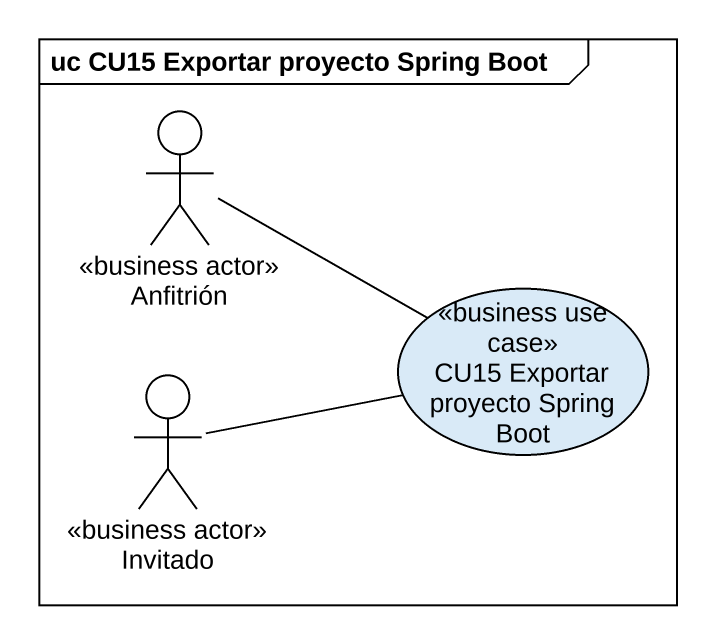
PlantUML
@startuml
mainframe uc CU15 Exportar proyecto Spring Boot
actor Anfitrión <<business actor>>
usecase "CU15 Exportar proyecto Spring Boot" as CU15_Exportar_proyecto <<business use case>>
actor Invitado <<business actor>>
Anfitrión -right- CU15_Exportar_proyecto
Invitado -right- CU15_Exportar_proyecto
@enduml
